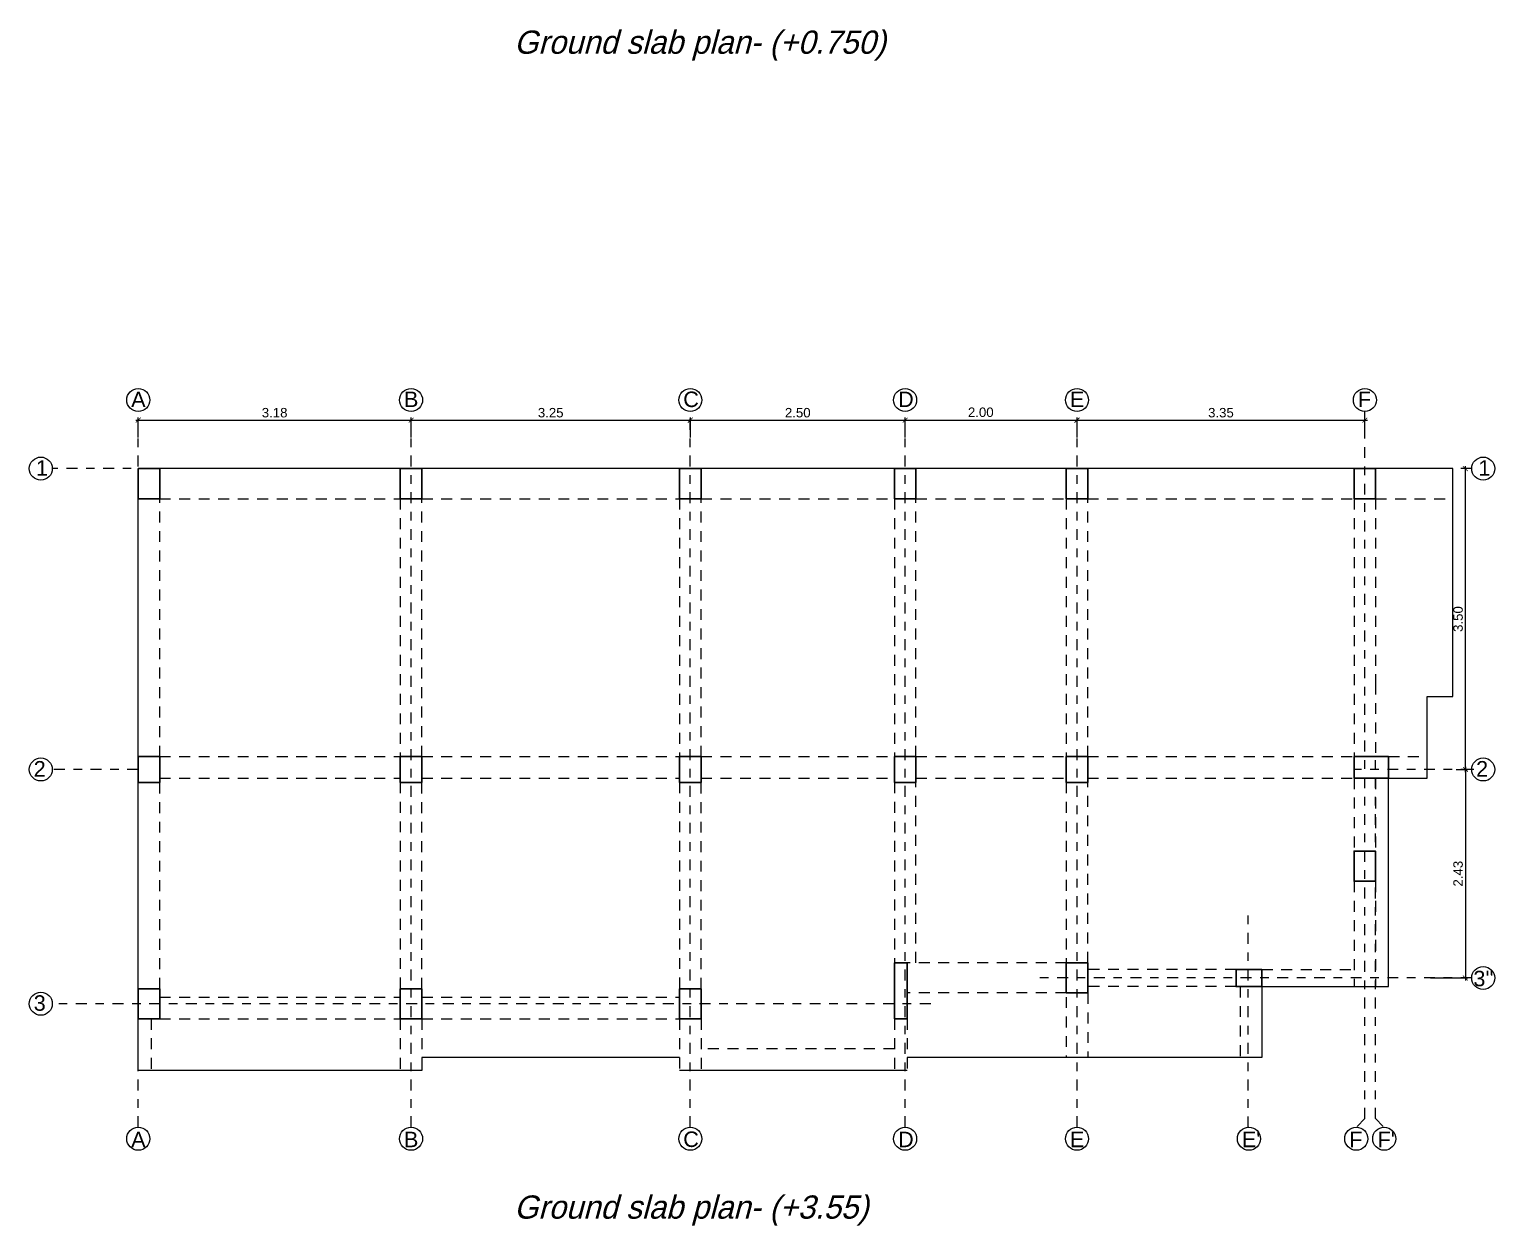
# Model space of a CAD drawing. Header units: millimetres. Extents: x 3779 to 7711, y 1445 to 3132.
# Drawn here: x 3789.94 to 3806.99, y 1445.31 to 1459.22 of the extents above; entities that cross this region are included whole.
import ezdxf

# ---------------------------------------------------------------- set-up
doc = ezdxf.new("R2010")
doc.units = ezdxf.units.MM
doc.header["$PDMODE"] = 3
doc.linetypes.add('DASHDOTX2', pattern=[50.8, 25.4, -12.7, 0, -12.7])
doc.linetypes.add('HIDDEN', pattern=[9.525, 6.35, -3.175])
for name, color, linetype, lineweight in [('cotas', 7, 'Continuous', 5), ('EJES', 20, 'DASHDOTX2', 9), ('pluma 1', 1, 'Continuous', 9), ('pluma 2.5', 30, 'Continuous', 25), ('proyecciones', 32, 'HIDDEN', 9), ('TEXTO', 7, 'Continuous', 9)]:
    doc.layers.add(name, color=color, linetype=linetype, lineweight=lineweight)
doc.styles.get("Standard").update_dxf_attribs({"font": 'arial.ttf'})
doc.styles.add('TIMES', font='arial.ttf', dxfattribs={"height": 0.11})
doc.dimstyles.new('julio', dxfattribs={"dimtxt": 0.11, "dimasz": 0.057, "dimexe": 0.03, "dimexo": 0.097, "dimgap": 0.0295, "dimtad": 1, "dimzin": 4, "dimdsep": 46, "dimtxsty": 'TIMES', "dimblk": 'ARCHTICK', "dimcen": 0, "dimdle": 0.03, "dimclrd": 256, "dimclre": 256, "dimclrt": 256, "dimadec": 0, "dimazin": 0, "dimtfac": 1, "dimtix": 1, "dimtmove": 2, "dimatfit": 2, "dimldrblk": 'ARCHTICK', "dimfxl": 1, "dimtolj": 1, "dimtzin": 0, "dimlwd": 5, "dimlwe": 5, "dimarcsym": 0})

# ---------------------------------------------------------------- blocks, each defined once
blk = doc.blocks.new('_ArchTick')
at = {"color": 0, "linetype": 'ByBlock', "lineweight": 40, "const_width": 0.15}
blk.add_lwpolyline([(-0.5, -0.5), (0.5, 0.5)], dxfattribs=at)
blk = doc.blocks.new('*D905')
at = {"layer": 'cotas', "lineweight": 5, "transparency": 16777216}
for p, q in [((3791.204, 1454.475), (3791.204, 1454.708)), ((3794.379, 1454.475), (3794.379, 1454.708)), ((3791.174, 1454.678), (3794.409, 1454.678))]:
    blk.add_line(p, q, dxfattribs=at)
at = {"layer": 'Defpoints', "color": 0, "transparency": 16777216}
for p in [(3794.379, 1454.678), (3791.204, 1454.378), (3794.379, 1454.378)]:
    blk.add_point(p, dxfattribs=at)
at = {"layer": 'cotas', "lineweight": 5, "transparency": 16777216, "xscale": 0.057, "yscale": 0.057, "zscale": 0.057, "rotation": 180}
blk.add_blockref('_ArchTick', (3791.204, 1454.678), dxfattribs=at)
at = {"layer": 'cotas', "lineweight": 5, "transparency": 16777216, "xscale": 0.057, "yscale": 0.057, "zscale": 0.057}
blk.add_blockref('_ArchTick', (3794.379, 1454.678), dxfattribs=at)
at = {"layer": 'cotas', "transparency": 16777216, "insert": (3792.791, 1454.764), "char_height": 0.11, "attachment_point": 5, "style": 'TIMES'}
blk.add_mtext('\\A1;3.18', dxfattribs=at)
blk = doc.blocks.new('*D906')
at = {"layer": 'cotas', "lineweight": 5, "transparency": 16777216}
for p, q in [((3794.379, 1454.475), (3794.379, 1454.708)), ((3797.629, 1454.475), (3797.629, 1454.708)), ((3794.349, 1454.678), (3797.659, 1454.678))]:
    blk.add_line(p, q, dxfattribs=at)
at = {"layer": 'Defpoints', "color": 0, "transparency": 16777216}
for p in [(3797.629, 1454.678), (3794.379, 1454.378), (3797.629, 1454.378)]:
    blk.add_point(p, dxfattribs=at)
at = {"layer": 'cotas', "lineweight": 5, "transparency": 16777216, "xscale": 0.057, "yscale": 0.057, "zscale": 0.057, "rotation": 180}
blk.add_blockref('_ArchTick', (3794.379, 1454.678), dxfattribs=at)
at = {"layer": 'cotas', "lineweight": 5, "transparency": 16777216, "xscale": 0.057, "yscale": 0.057, "zscale": 0.057}
blk.add_blockref('_ArchTick', (3797.629, 1454.678), dxfattribs=at)
at = {"layer": 'cotas', "transparency": 16777216, "insert": (3796.004, 1454.764), "char_height": 0.11, "attachment_point": 5, "style": 'TIMES'}
blk.add_mtext('\\A1;3.25', dxfattribs=at)
blk = doc.blocks.new('*D907')
at = {"layer": 'cotas', "lineweight": 5, "transparency": 16777216}
for p, q in [((3797.629, 1454.475), (3797.629, 1454.708)), ((3800.129, 1454.475), (3800.129, 1454.708)), ((3797.599, 1454.678), (3800.159, 1454.678))]:
    blk.add_line(p, q, dxfattribs=at)
at = {"layer": 'Defpoints', "color": 0, "transparency": 16777216}
for p in [(3800.129, 1454.678), (3797.629, 1454.378), (3800.129, 1454.378)]:
    blk.add_point(p, dxfattribs=at)
at = {"layer": 'cotas', "lineweight": 5, "transparency": 16777216, "xscale": 0.057, "yscale": 0.057, "zscale": 0.057, "rotation": 180}
blk.add_blockref('_ArchTick', (3797.629, 1454.678), dxfattribs=at)
at = {"layer": 'cotas', "lineweight": 5, "transparency": 16777216, "xscale": 0.057, "yscale": 0.057, "zscale": 0.057}
blk.add_blockref('_ArchTick', (3800.129, 1454.678), dxfattribs=at)
at = {"layer": 'cotas', "transparency": 16777216, "insert": (3798.879, 1454.764), "char_height": 0.11, "attachment_point": 5, "style": 'TIMES'}
blk.add_mtext('\\A1;2.50', dxfattribs=at)
blk = doc.blocks.new('*D908')
at = {"layer": 'cotas', "lineweight": 5, "transparency": 16777216}
for p, q in [((3800.129, 1454.475), (3800.129, 1454.708)), ((3802.129, 1454.475), (3802.129, 1454.708)), ((3800.099, 1454.678), (3802.159, 1454.678))]:
    blk.add_line(p, q, dxfattribs=at)
at = {"layer": 'Defpoints', "color": 0, "transparency": 16777216}
for p in [(3802.129, 1454.678), (3800.129, 1454.378), (3802.129, 1454.378)]:
    blk.add_point(p, dxfattribs=at)
at = {"layer": 'cotas', "lineweight": 5, "transparency": 16777216, "xscale": 0.057, "yscale": 0.057, "zscale": 0.057, "rotation": 180}
blk.add_blockref('_ArchTick', (3800.129, 1454.678), dxfattribs=at)
at = {"layer": 'cotas', "lineweight": 5, "transparency": 16777216, "xscale": 0.057, "yscale": 0.057, "zscale": 0.057}
blk.add_blockref('_ArchTick', (3802.129, 1454.678), dxfattribs=at)
at = {"layer": 'cotas', "transparency": 16777216, "insert": (3801.009, 1454.769), "char_height": 0.11, "attachment_point": 5, "style": 'TIMES'}
blk.add_mtext('\\A1;2.00', dxfattribs=at)
blk = doc.blocks.new('*D909')
at = {"layer": 'cotas', "lineweight": 5, "transparency": 16777216}
for p, q in [((3802.129, 1454.475), (3802.129, 1454.708)), ((3805.479, 1454.475), (3805.479, 1454.708)), ((3802.099, 1454.678), (3805.509, 1454.678))]:
    blk.add_line(p, q, dxfattribs=at)
at = {"layer": 'Defpoints', "color": 0, "transparency": 16777216}
for p in [(3805.479, 1454.678), (3802.129, 1454.378), (3805.479, 1454.378)]:
    blk.add_point(p, dxfattribs=at)
at = {"layer": 'cotas', "lineweight": 5, "transparency": 16777216, "xscale": 0.057, "yscale": 0.057, "zscale": 0.057, "rotation": 180}
blk.add_blockref('_ArchTick', (3802.129, 1454.678), dxfattribs=at)
at = {"layer": 'cotas', "lineweight": 5, "transparency": 16777216, "xscale": 0.057, "yscale": 0.057, "zscale": 0.057}
blk.add_blockref('_ArchTick', (3805.479, 1454.678), dxfattribs=at)
at = {"layer": 'cotas', "transparency": 16777216, "insert": (3803.804, 1454.764), "char_height": 0.11, "attachment_point": 5, "style": 'TIMES'}
blk.add_mtext('\\A1;3.35', dxfattribs=at)
blk = doc.blocks.new('*D910')
at = {"layer": 'cotas', "lineweight": 5, "transparency": 16777216}
for p, q in [((3806.649, 1450.584), (3806.649, 1454.144)), ((3806.719, 1454.114), (3806.679, 1454.114)), ((3806.746, 1450.614), (3806.679, 1450.614))]:
    blk.add_line(p, q, dxfattribs=at)
at = {"layer": 'Defpoints', "color": 0, "transparency": 16777216}
for p in [(3806.622, 1454.114), (3806.649, 1454.114), (3806.649, 1450.614)]:
    blk.add_point(p, dxfattribs=at)
at = {"layer": 'cotas', "lineweight": 5, "transparency": 16777216, "xscale": 0.057, "yscale": 0.057, "zscale": 0.057}
for p, rotation in [((3806.649, 1454.114), 90), ((3806.649, 1450.614), 270)]:
    blk.add_blockref('_ArchTick', p, dxfattribs=dict(at, rotation=rotation))
at = {"layer": 'cotas', "transparency": 16777216, "insert": (3806.564, 1452.364), "char_height": 0.11, "attachment_point": 5, "rotation": 90, "style": 'TIMES'}
blk.add_mtext('\\A1;3.50', dxfattribs=at)
blk = doc.blocks.new('*D911')
at = {"layer": 'cotas', "lineweight": 5, "transparency": 16777216}
for p, q in [((3806.542, 1450.614), (3806.679, 1450.614)), ((3806.649, 1450.644), (3806.649, 1448.159)), ((3806.242, 1448.189), (3806.679, 1448.189))]:
    blk.add_line(p, q, dxfattribs=at)
at = {"layer": 'Defpoints', "color": 0, "transparency": 16777216}
for p in [(3806.445, 1450.614), (3806.145, 1448.189), (3806.649, 1448.189)]:
    blk.add_point(p, dxfattribs=at)
at = {"layer": 'cotas', "lineweight": 5, "transparency": 16777216, "xscale": 0.057, "yscale": 0.057, "zscale": 0.057}
for p, rotation in [((3806.649, 1450.614), 90), ((3806.649, 1448.189), 270)]:
    blk.add_blockref('_ArchTick', p, dxfattribs=dict(at, rotation=rotation))
at = {"layer": 'cotas', "transparency": 16777216, "insert": (3806.564, 1449.402), "char_height": 0.11, "attachment_point": 5, "rotation": 90, "style": 'TIMES'}
blk.add_mtext('\\A1;2.43', dxfattribs=at)

msp = doc.modelspace()

# ---------------------------------------------------------------- linework, layer by layer
at = {"layer": 'cotas', "color": 3}
for p, q in [((3805.7538, 1448.0891), (3805.7538, 1450.5141)), ((3804.2795, 1448.0891), (3804.2795, 1447.2641)), ((3804.2795, 1447.2641), (3800.1538, 1447.2641))]:
    msp.add_line(p, q, dxfattribs=at)
for points in [[(3805.7538, 1450.5141), (3806.2038, 1450.5141), (3806.2038, 1451.4641), (3806.5038, 1451.4641), (3806.5038, 1454.1141), (3791.2038, 1454.1141)], [(3797.5038, 1447.2641), (3794.5038, 1447.2641), (3794.5038, 1447.1141), (3791.2038, 1447.1141), (3791.2038, 1454.1141)], [(3804.2795, 1448.0891), (3805.7538, 1448.0891)], [(3800.1538, 1447.1141), (3797.5038, 1447.1141)]]:
    msp.add_lwpolyline(points, dxfattribs=at)
at = {"layer": 'EJES', "ltscale": 0.005}
for p, q in [((3791.2038, 1446.4524), (3791.2038, 1454.7782)), ((3794.3788, 1446.4524), (3794.3788, 1454.7782)), ((3797.6288, 1446.4524), (3797.6288, 1454.7782)), ((3800.1288, 1446.4524), (3800.1288, 1454.7782)), ((3802.1288, 1446.4524), (3802.1288, 1454.7782)), ((3805.4788, 1446.5524), (3805.4788, 1454.7782)), ((3806.722, 1454.1141), (3790.2038, 1454.1141)), ((3791.2038, 1450.6141), (3790.2038, 1450.6141)), ((3806.722, 1450.6141), (3805.3538, 1450.6141)), ((3805.6038, 1446.5524), (3805.6038, 1450.7641)), ((3804.1205, 1446.4521), (3804.1205, 1448.9579)), ((3806.722, 1448.1891), (3801.6488, 1448.1891)), ((3800.426, 1447.8891), (3790.2038, 1447.8891)), ((3805.4788, 1446.5524), (3805.3788, 1446.4524)), ((3805.6038, 1446.5524), (3805.7038, 1446.4524))]:
    msp.add_line(p, q, dxfattribs=at)
at = {"layer": 'pluma 1'}
for centre in [(3791.2038, 1454.9121), (3794.3788, 1454.9121), (3797.6288, 1454.9121), (3800.1288, 1454.9121), (3802.1288, 1454.9121), (3805.4788, 1454.9121), (3790.0699, 1454.1141), (3806.8559, 1454.1141), (3790.0699, 1450.6141), (3806.8559, 1450.6141), (3806.8559, 1448.1891), (3790.0699, 1447.8891), (3791.2038, 1446.3185), (3794.3788, 1446.3185), (3797.6288, 1446.3185), (3800.1288, 1446.3185), (3802.1288, 1446.3185), (3804.1295, 1446.3185), (3805.3788, 1446.3185), (3805.7038, 1446.3185)]:
    msp.add_circle(centre, 0.1339, dxfattribs=at)
at = {"layer": 'pluma 2.5'}
for points in [[(3791.4538, 1453.7641), (3791.2038, 1453.7641), (3791.2038, 1454.1141), (3791.4538, 1454.1141)], [(3794.5038, 1453.7641), (3794.2538, 1453.7641), (3794.2538, 1454.1141), (3794.5038, 1454.1141)], [(3797.7538, 1453.7641), (3797.5038, 1453.7641), (3797.5038, 1454.1141), (3797.7538, 1454.1141)], [(3800.2538, 1453.7641), (3800.0038, 1453.7641), (3800.0038, 1454.1141), (3800.2538, 1454.1141)], [(3802.2538, 1453.7641), (3802.0038, 1453.7641), (3802.0038, 1454.1141), (3802.2538, 1454.1141)], [(3805.6038, 1453.7641), (3805.3538, 1453.7641), (3805.3538, 1454.1141), (3805.6038, 1454.1141)], [(3791.2038, 1450.4641), (3791.4538, 1450.4641), (3791.4538, 1450.7641), (3791.2038, 1450.7641)], [(3794.2538, 1450.4641), (3794.5038, 1450.4641), (3794.5038, 1450.7641), (3794.2538, 1450.7641)], [(3797.5038, 1450.4641), (3797.7538, 1450.4641), (3797.7538, 1450.7641), (3797.5038, 1450.7641)], [(3800.0038, 1450.4641), (3800.2538, 1450.4641), (3800.2538, 1450.7641), (3800.0038, 1450.7641)], [(3802.0038, 1450.4641), (3802.2538, 1450.4641), (3802.2538, 1450.7641), (3802.0038, 1450.7641)], [(3805.3538, 1450.5141), (3805.7538, 1450.5141), (3805.7538, 1450.7641), (3805.3538, 1450.7641)], [(3805.6038, 1449.6641), (3805.3538, 1449.6641), (3805.3538, 1449.3141), (3805.4538, 1449.3141), (3805.6038, 1449.3141)], [(3802.2538, 1448.3641), (3802.0038, 1448.3641), (3802.0038, 1448.0141), (3802.1038, 1448.0141), (3802.2538, 1448.0141)], [(3804.2795, 1448.2891), (3803.9795, 1448.2891), (3803.9795, 1448.0891), (3804.2795, 1448.0891)], [(3791.4538, 1447.7141), (3791.2038, 1447.7141), (3791.2038, 1448.0641), (3791.4538, 1448.0641)], [(3794.5038, 1448.0641), (3794.2538, 1448.0641), (3794.2538, 1447.7141), (3794.5038, 1447.7141)], [(3797.7538, 1447.7141), (3797.5038, 1447.7141), (3797.5038, 1448.0641), (3797.7538, 1448.0641)]]:
    msp.add_lwpolyline(points, close=True, dxfattribs=at)
msp.add_lwpolyline([(3800.0038, 1447.7141), (3800.1538, 1447.7141), (3800.1538, 1448.3641), (3800.0038, 1448.3641), (3800.0038, 1447.7141)], dxfattribs=at)
at = {"layer": 'proyecciones', "color": 3, "linetype": 'HIDDEN', "ltscale": 0.02}
msp.add_line((3800.1538, 1447.7141), (3800.1538, 1447.2641), dxfattribs=at)
for points in [[(3791.4538, 1450.7641), (3791.4538, 1453.7641)], [(3791.4538, 1453.7641), (3794.2538, 1453.7641)], [(3794.2538, 1453.7641), (3794.2538, 1450.7641)], [(3794.5038, 1450.7641), (3794.5038, 1453.7641)], [(3794.5038, 1453.7641), (3797.5038, 1453.7641)], [(3797.5038, 1453.7641), (3797.5038, 1450.7641)], [(3797.7538, 1450.7641), (3797.7538, 1453.7641)], [(3797.7538, 1453.7641), (3800.0038, 1453.7641)], [(3800.0038, 1453.7641), (3800.0038, 1450.7641)], [(3800.2538, 1450.7641), (3800.2538, 1453.7641)], [(3800.2538, 1453.7641), (3802.0038, 1453.7641)], [(3802.0038, 1453.7641), (3802.0038, 1450.7641)], [(3802.2538, 1453.7641), (3805.3538, 1453.7641)], [(3802.2538, 1450.7641), (3802.2538, 1453.7641)], [(3805.3538, 1453.7641), (3805.3538, 1450.7641)], [(3805.6038, 1453.7641), (3805.6038, 1451.6141)], [(3805.6038, 1453.7641), (3806.5038, 1453.7641)], [(3805.6038, 1451.6141), (3805.6038, 1450.7641)], [(3791.4538, 1450.7641), (3794.2538, 1450.7641)], [(3794.5038, 1450.7641), (3797.5038, 1450.7641)], [(3797.7538, 1450.7641), (3800.0038, 1450.7641)], [(3800.2538, 1450.7641), (3802.0038, 1450.7641)], [(3802.2538, 1450.7641), (3805.3538, 1450.7641)], [(3805.7538, 1450.7641), (3806.2038, 1450.7641)], [(3791.4538, 1450.5141), (3794.2538, 1450.5141)], [(3791.4538, 1448.0641), (3791.4538, 1450.4641)], [(3794.2538, 1450.4641), (3794.2538, 1448.0641)], [(3794.5038, 1450.5141), (3797.5038, 1450.5141)], [(3794.5038, 1448.0641), (3794.5038, 1450.4641)], [(3797.5038, 1450.4641), (3797.5038, 1448.0641)], [(3797.7538, 1450.5141), (3800.0038, 1450.5141)], [(3797.7538, 1448.0641), (3797.7538, 1450.4641)], [(3800.0038, 1450.4641), (3800.0038, 1448.3641)], [(3800.2538, 1450.5141), (3802.0038, 1450.5141)], [(3800.2538, 1448.3641), (3800.2538, 1450.4641)], [(3802.0038, 1450.4641), (3802.0038, 1447.2641)], [(3802.2538, 1450.5141), (3805.3538, 1450.5141)], [(3802.2538, 1448.3641), (3802.2538, 1450.4641)], [(3805.3538, 1450.5141), (3805.3538, 1449.6641)], [(3805.6038, 1450.5141), (3805.6038, 1449.6641)], [(3805.3538, 1449.3141), (3805.3538, 1448.0891)], [(3805.6038, 1449.3141), (3805.6038, 1448.0891)], [(3802.0038, 1448.3641), (3800.1538, 1448.3641)], [(3803.9795, 1448.2891), (3802.2538, 1448.2891)], [(3804.2795, 1448.2891), (3805.3538, 1448.2891)], [(3803.9795, 1448.0891), (3802.2538, 1448.0891)], [(3804.0295, 1448.0891), (3804.0295, 1447.2591)], [(3791.4538, 1447.9641), (3794.2538, 1447.9641)], [(3794.5038, 1447.9641), (3797.5038, 1447.9641)], [(3802.0038, 1448.0141), (3800.1538, 1448.0141)], [(3802.2538, 1448.0141), (3802.2538, 1447.2641)], [(3791.3538, 1447.7141), (3791.3538, 1447.1141)], [(3791.4538, 1447.7141), (3794.2538, 1447.7141)], [(3794.2538, 1447.7141), (3794.2538, 1447.1141)], [(3794.5038, 1447.7141), (3797.5038, 1447.7141)], [(3794.5038, 1447.7141), (3794.5038, 1447.2641)], [(3797.5038, 1447.7141), (3797.5038, 1447.2641)], [(3797.7538, 1447.7141), (3797.7538, 1447.1141)], [(3800.0038, 1447.7141), (3800.0038, 1447.1141)], [(3800.0038, 1447.3641), (3797.7538, 1447.3641)], [(3797.5038, 1447.2641), (3797.5038, 1447.1141)], [(3800.1538, 1447.2641), (3800.1538, 1447.1141)]]:
    msp.add_lwpolyline(points, dxfattribs=at)

# ---------------------------------------------------------------- texts
at = {"layer": 'TEXTO', "char_height": 0.27, "width": 7.057912, "attachment_point": 1}
for s, insert in [('{\\fStylus BT|b0|i0|c0|p34;\\Q15;Ground slab plan- (+0.750)}', (3795.5769, 1459.2098)), ('{\\fStylus BT|b0|i0|c0|p34;\\Q15;Ground slab plan- (+3.55)}', (3795.5769, 1445.6589))]:
    msp.add_mtext(s, dxfattribs=dict(at, insert=insert))
at = {"layer": 'TEXTO', "color": 5, "char_height": 0.18, "width": 2.597734}
for s, insert, attachment_point in [('{\\C7;A}', (3791.1214, 1455.0102), 1), ('{\\C7;B}', (3794.2964, 1455.0102), 1), ('{\\fArial|b0|i0|c0|p34;\\C7;C}', (3797.5464, 1455.0102), 1), ('{\\C7;D}', (3800.0464, 1455.0102), 1), ('{\\C7;E}', (3802.0464, 1455.0102), 1), ('{\\C7;F}', (3805.3964, 1455.0102), 1), ('{\\C7;1}', (3790.0145, 1454.2123), 1), ('{\\C7;1}', (3806.8004, 1454.2123), 1), ('{\\C7;2}', (3789.9875, 1450.7123), 1), ('{\\C7;2}', (3806.7735, 1450.7123), 1), ("{\\C7;3''}", (3806.742, 1448.2726), 1), ('{\\C7;3}', (3789.9875, 1447.9873), 1), ('{\\C7;A}', (3791.1214, 1446.2203), 7), ('{\\C7;B}', (3794.2964, 1446.2203), 7), ('{\\fArial|b0|i0|c0|p34;\\C7;C}', (3797.5464, 1446.2203), 7), ('{\\C7;D}', (3800.0464, 1446.2203), 7), ('{\\C7;E}', (3802.0464, 1446.2203), 7), ("{\\C7;E'}", (3804.0471, 1446.2203), 7), ('{\\C7;F}', (3805.2964, 1446.2203), 7), ("{\\C7;F'}", (3805.6263, 1446.2203), 7)]:
    msp.add_mtext(s, dxfattribs=dict(at, insert=insert, attachment_point=attachment_point))

# ---------------------------------------------------------------- dimensions: what is measured, and where the dimension line sits
at = {"layer": 'cotas'}
for base, p1, p2, picture, middle in [((3794.37880138, 1454.6781534042), (3791.20380138, 1454.3781534042), (3794.37880138, 1454.3781534042), '*D905', (3792.79130138, 1454.7638539499)), ((3797.6288, 1454.6782), (3794.3788, 1454.3782), (3797.6288, 1454.3782), '*D906', (3796.0038, 1454.7639)), ((3800.1288, 1454.6782), (3797.6288, 1454.3782), (3800.1288, 1454.3782), '*D907', (3798.8788, 1454.7638)), ((3805.4788, 1454.6782), (3802.1288, 1454.3782), (3805.4788, 1454.3782), '*D909', (3803.8038, 1454.7639))]:
    dim = msp.add_linear_dim(base=base, p1=p1, p2=p2, dimstyle='julio', dxfattribs=at)
    dim.commit()
    dim.dimension.update_dxf_attribs({"geometry": picture, "text_midpoint": middle})
dim = msp.add_linear_dim(base=(3802.1288, 1454.6782), p1=(3800.1288, 1454.3782), p2=(3802.1288, 1454.3782), dimstyle='julio', dxfattribs=at)
dim.commit()
dim.dimension.update_dxf_attribs({"geometry": '*D908', "text_midpoint": (3801.009, 1454.7689), "dimtype": 160})
for base, p1, p2, picture, middle in [((3806.6493, 1454.1141), (3806.6493, 1450.6141), (3806.622, 1454.1141), '*D910', (3806.5636, 1452.3641)), ((3806.6492752817, 1448.1891337538), (3806.445318685, 1450.6141337538), (3806.145318685, 1448.1891337538), '*D911', (3806.563574736, 1449.4016337538))]:
    dim = msp.add_linear_dim(base=base, p1=p1, p2=p2, angle=90, dimstyle='julio', dxfattribs=at)
    dim.commit()
    dim.dimension.update_dxf_attribs({"geometry": picture, "text_midpoint": middle})

doc.saveas('drawing.dxf')
